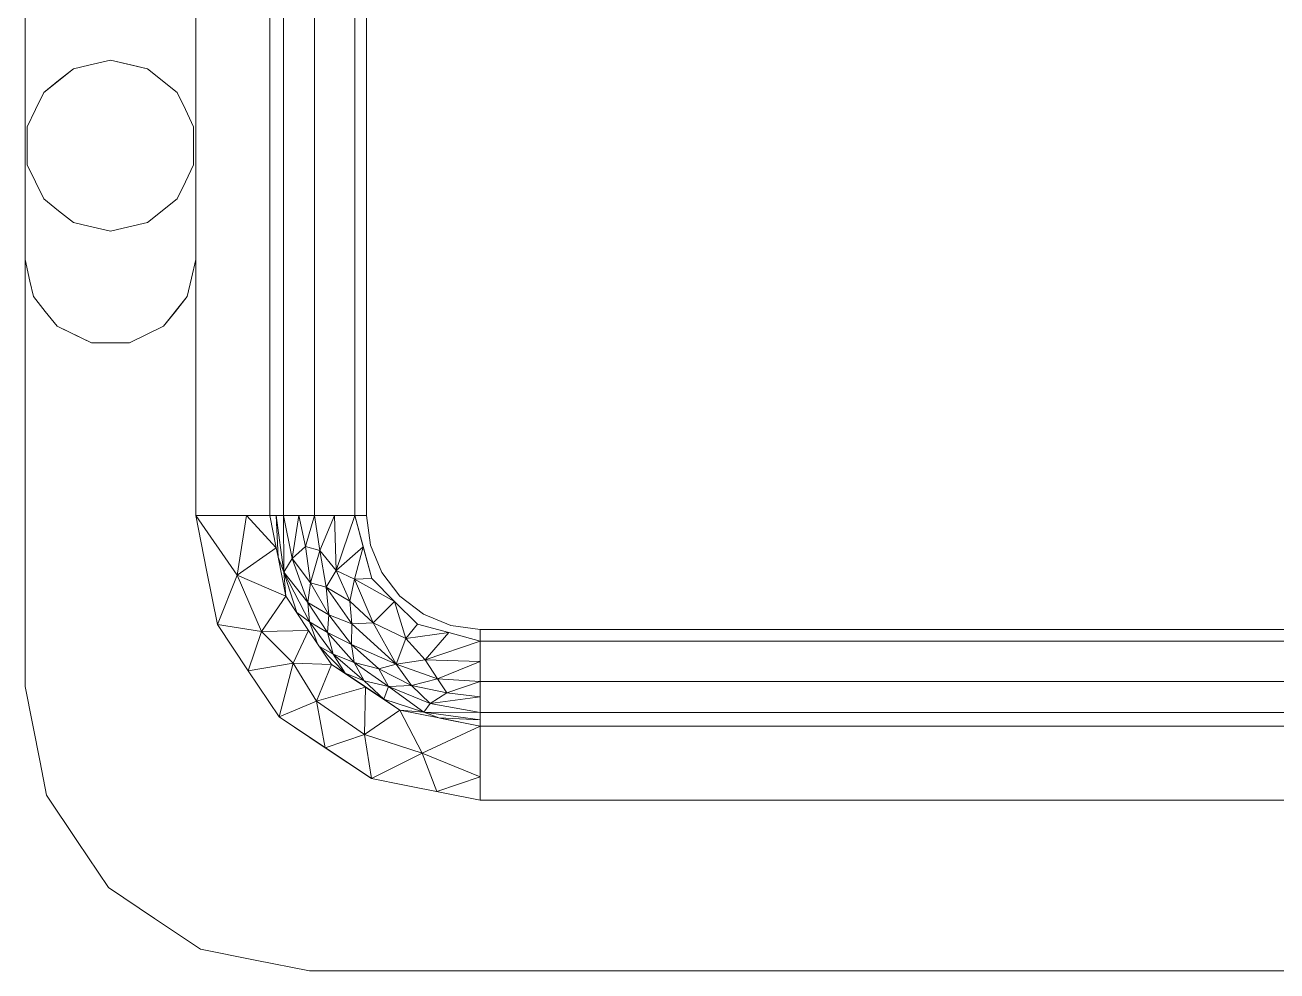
# Model space of a CAD drawing. Header units: inches. Extents: x -827 to 154, y -802 to 207.
# Drawn here: x -814.08 to -803.08, y -55.42 to -47.11 of the extents above; entities that cross this region are included whole.
import ezdxf

# ---------------------------------------------------------------- set-up
doc = ezdxf.new("R2010")
doc.units = ezdxf.units.IN
doc.header["$MEASUREMENT"] = 0
doc.layers.add('D0960_-_Workstation__Dental_Lab__Plaster_skp', color=8, linetype='Continuous', lineweight=9)
doc.layers.add('Q-SPCQ', color=7, linetype='Continuous', lineweight=9)

# ---------------------------------------------------------------- blocks, each defined once
blk = doc.blocks.new('D0960_-_Workstation__Dental_Lab__Plaster_skp_2-V2-Level 1')
at = {"layer": 'Q-SPCQ'}
for p, q in [((28.333, 20.117), (29, 20.25)), ((29, 20.25), (28.333, 20.117)), ((29, 20.25), (32.75, 20.25)), ((29, 20.25), (32.75, 20.25)), ((32.56, 20.207), (32.75, 20.25)), ((32.75, 20.25), (32.56, 20.207)), ((32.75, 20.25), (39.25, 20.25)), ((32.75, 20.25), (39.25, 20.25)), ((32.294, 20.072), (32.425, 20.176)), ((32.425, 20.176), (32.294, 20.072)), ((32.425, 20.176), (32.56, 20.207)), ((32.425, 20.176), (32.56, 20.207)), ((33.282, 20.086), (33.433, 20.159)), ((33.282, 20.086), (33.433, 20.159)), ((33.433, 20.159), (33.583, 20.231)), ((33.583, 20.231), (33.433, 20.159)), ((33.583, 20.231), (33.75, 20.231)), ((33.583, 20.231), (33.917, 20.231)), ((33.75, 20.231), (33.917, 20.231)), ((33.917, 20.231), (34.067, 20.159)), ((33.917, 20.231), (34.067, 20.159)), ((34.067, 20.159), (34.218, 20.086)), ((34.218, 20.086), (34.067, 20.159)), ((27.638, 19.789), (28.043, 20.06)), ((28.043, 20.06), (27.638, 19.789)), ((28.043, 20.06), (28.333, 20.117)), ((28.043, 20.06), (28.333, 20.117)), ((32.164, 19.968), (32.294, 20.072)), ((32.164, 19.968), (32.294, 20.072)), ((33.178, 19.956), (33.282, 20.086)), ((33.178, 19.956), (33.282, 20.086)), ((34.218, 20.086), (34.322, 19.956)), ((34.426, 19.825), (34.218, 20.086)), ((32.164, 19.968), (32.019, 19.667)), ((32.091, 19.817), (32.164, 19.968)), ((33.074, 19.825), (33.178, 19.956)), ((33.178, 19.956), (33.074, 19.825)), ((34.322, 19.956), (34.426, 19.825)), ((32.019, 19.667), (32.091, 19.817)), ((33.043, 19.69), (33.074, 19.825)), ((33.043, 19.69), (33.074, 19.825)), ((34.426, 19.825), (34.457, 19.69)), ((34.457, 19.69), (34.426, 19.825)), ((27.232, 19.518), (27.638, 19.789)), ((27.232, 19.518), (27.638, 19.789)), ((32.019, 19.5), (32.019, 19.667)), ((32.019, 19.5), (32.019, 19.667)), ((33.043, 19.69), (33, 19.5)), ((33.043, 19.69), (33, 19.5)), ((34.457, 19.69), (34.5, 19.5)), ((34.5, 19.5), (34.457, 19.69)), ((26.961, 19.112), (27.232, 19.518)), ((26.961, 19.112), (27.232, 19.518)), ((32.019, 19.5), (32.019, 19.333)), ((32.019, 19.5), (32.019, 19.333)), ((33.037, 19.337), (33, 19.5)), ((33.037, 19.337), (33, 19.5)), ((34.426, 19.175), (34.5, 19.5)), ((34.457, 19.31), (34.5, 19.5)), ((32.091, 19.183), (32.019, 19.333)), ((32.091, 19.183), (32.019, 19.333)), ((33.037, 19.337), (33.074, 19.175)), ((33.037, 19.337), (33.074, 19.175)), ((34.426, 19.175), (34.457, 19.31)), ((32.091, 19.183), (32.164, 19.032)), ((32.091, 19.183), (32.164, 19.032)), ((33.074, 19.175), (33.178, 19.044)), ((33.074, 19.175), (33.282, 18.914)), ((34.218, 18.914), (34.426, 19.175)), ((34.322, 19.044), (34.426, 19.175)), ((26.69, 18.707), (26.961, 19.112)), ((26.961, 19.112), (26.69, 18.707)), ((32.164, 19.032), (32.294, 18.928)), ((32.425, 18.824), (32.164, 19.032)), ((33.178, 19.044), (33.282, 18.914)), ((34.218, 18.914), (34.322, 19.044)), ((32.294, 18.928), (32.425, 18.824)), ((32.425, 18.824), (32.587, 18.787)), ((32.425, 18.824), (32.587, 18.787)), ((33.282, 18.914), (33.433, 18.841)), ((33.282, 18.914), (33.433, 18.841)), ((33.433, 18.841), (33.583, 18.769)), ((33.583, 18.769), (33.433, 18.841)), ((33.917, 18.769), (34.067, 18.841)), ((33.917, 18.769), (34.067, 18.841)), ((34.067, 18.841), (34.218, 18.914)), ((34.218, 18.914), (34.067, 18.841)), ((26.595, 18.228), (26.69, 18.707)), ((26.595, 18.228), (26.69, 18.707)), ((30.5, 18.75), (29.978, 18.387)), ((30.5, 18.75), (29.978, 18.387)), ((30.022, 18.655), (30.5, 18.75)), ((30.5, 18.75), (30.022, 18.655)), ((30.5, 18.75), (30.5, 18.305)), ((30.5, 18.75), (32.75, 18.75)), ((30.5, 18.75), (32.75, 18.75)), ((30.5, 18.305), (30.5, 18.75)), ((32.587, 18.787), (32.75, 18.75)), ((32.75, 18.75), (32.587, 18.787)), ((32.75, 18.75), (35.63, 18.75)), ((35.63, 18.75), (32.75, 18.75)), ((33.583, 18.769), (33.75, 18.769)), ((33.917, 18.769), (33.583, 18.769)), ((33.75, 18.769), (33.917, 18.769)), ((29.543, 18.56), (30.022, 18.655)), ((29.543, 18.56), (30.022, 18.655)), ((29.138, 18.289), (29.543, 18.56)), ((29.543, 18.56), (29.138, 18.289)), ((29.543, 18.56), (29.483, 18.172)), ((29.483, 18.172), (29.543, 18.56)), ((29.543, 18.56), (29.978, 18.387)), ((29.543, 18.56), (29.978, 18.387)), ((29.978, 18.387), (29.483, 18.172)), ((29.483, 18.172), (29.978, 18.387)), ((29.978, 18.387), (29.792, 17.958)), ((29.978, 18.387), (29.792, 17.958)), ((29.978, 18.387), (30.218, 18.043)), ((29.978, 18.387), (30.5, 18.305)), ((29.978, 18.387), (30.5, 18.305)), ((29.978, 18.387), (30.218, 18.043)), ((28.732, 18.018), (29.138, 18.289)), ((28.732, 18.018), (29.138, 18.289)), ((29.138, 18.289), (29.483, 18.172)), ((29.205, 17.895), (29.138, 18.289)), ((29.138, 18.289), (29.205, 17.895)), ((29.138, 18.289), (29.483, 18.172)), ((30.218, 18.043), (30.5, 18.305)), ((30.5, 18.305), (30.218, 18.043)), ((30.5, 18.305), (30.5, 18.099)), ((30.5, 18.099), (30.5, 18.305)), ((26.5, 17.75), (26.595, 18.228)), ((26.595, 18.228), (26.5, 17.75)), ((29.483, 18.172), (29.205, 17.895)), ((29.205, 17.895), (29.483, 18.172)), ((29.483, 18.172), (29.792, 17.958)), ((29.483, 18.172), (29.492, 17.758)), ((29.483, 18.172), (29.492, 17.758)), ((29.483, 18.172), (29.792, 17.958)), ((30.004, 17.976), (30.5, 18.043)), ((30.004, 17.976), (30.5, 18.043)), ((30.135, 18.026), (30.5, 18.043)), ((30.135, 18.026), (30.218, 18.043)), ((30.135, 18.026), (30.5, 18.043)), ((30.135, 18.026), (30.218, 18.043)), ((30.5, 18.099), (30.218, 18.043)), ((30.218, 18.043), (30.5, 18.099)), ((30.5, 18.043), (30.5, 18.099)), ((30.5, 18.099), (35.634, 18.099)), ((30.5, 18.099), (30.5, 18.043)), ((30.5, 18.099), (35.634, 18.099)), ((30.5, 18.039), (30.5, 18.043)), ((30.5, 18.039), (30.5, 18.043)), ((28.19, 17.207), (28.732, 18.018)), ((28.461, 17.612), (28.732, 18.018)), ((28.732, 18.018), (28.87, 17.69)), ((28.732, 18.018), (29.205, 17.895)), ((28.732, 18.018), (29.205, 17.895)), ((28.732, 18.018), (28.87, 17.69)), ((29.492, 17.758), (29.792, 17.958)), ((29.492, 17.758), (29.792, 17.958)), ((29.568, 17.752), (30.004, 17.976)), ((30.004, 17.976), (29.568, 17.752)), ((29.65, 17.863), (30.004, 17.976)), ((29.65, 17.863), (30.004, 17.976)), ((30.004, 17.976), (29.737, 17.765)), ((30.004, 17.976), (29.737, 17.765)), ((29.792, 17.958), (30.135, 18.026)), ((30.135, 18.026), (29.792, 17.958)), ((29.792, 17.958), (30.004, 17.976)), ((29.792, 17.958), (30.004, 17.976)), ((30.135, 18.026), (30.004, 17.976)), ((30.004, 17.976), (30.135, 18.026)), ((30.004, 17.976), (30.5, 17.979)), ((30.004, 17.976), (30.5, 17.979)), ((30.004, 17.976), (30.124, 17.902)), ((30.004, 17.976), (30.124, 17.902)), ((30.5, 17.979), (30.124, 17.902)), ((30.124, 17.902), (30.5, 17.979)), ((30.5, 18.039), (30.5, 17.979)), ((30.5, 17.979), (30.5, 18.039)), ((30.5, 17.979), (35.634, 17.979)), ((30.5, 17.979), (30.5, 17.843)), ((30.5, 17.979), (35.634, 17.979)), ((30.5, 17.843), (30.5, 17.979)), ((28.87, 17.69), (29.205, 17.895)), ((28.87, 17.69), (29.205, 17.895)), ((29.205, 17.895), (29.193, 17.557)), ((29.193, 17.557), (29.205, 17.895)), ((29.205, 17.895), (29.492, 17.758)), ((29.205, 17.895), (29.492, 17.758)), ((29.568, 17.752), (29.65, 17.863)), ((29.65, 17.863), (29.568, 17.752)), ((29.737, 17.765), (30.124, 17.902)), ((29.737, 17.765), (30.124, 17.902)), ((30.124, 17.902), (29.91, 17.741)), ((29.91, 17.741), (30.124, 17.902)), ((30.23, 17.787), (30.124, 17.902)), ((30.124, 17.902), (30.5, 17.843)), ((30.124, 17.902), (30.23, 17.787)), ((30.124, 17.902), (30.5, 17.843)), ((30.5, 17.843), (30.23, 17.787)), ((30.23, 17.787), (30.5, 17.843)), ((30.5, 17.843), (30.5, 17.708)), ((30.5, 17.843), (30.5, 17.708)), ((26.5, 17.75), (26.5, 3.75)), ((26.5, 17.75), (26.5, 3.75)), ((29.193, 17.557), (29.492, 17.758)), ((29.193, 17.557), (29.492, 17.758)), ((29.282, 17.542), (29.568, 17.752)), ((29.282, 17.542), (29.568, 17.752)), ((29.375, 17.68), (29.568, 17.752)), ((29.375, 17.68), (29.568, 17.752)), ((29.474, 17.593), (29.737, 17.765)), ((29.737, 17.765), (29.474, 17.593)), ((29.474, 17.593), (29.568, 17.752)), ((29.568, 17.752), (29.474, 17.593)), ((29.568, 17.752), (29.737, 17.765)), ((29.568, 17.752), (29.737, 17.765)), ((29.737, 17.765), (29.63, 17.58)), ((29.737, 17.765), (29.63, 17.58)), ((29.91, 17.741), (29.63, 17.58)), ((29.91, 17.741), (29.63, 17.58)), ((29.91, 17.741), (29.737, 17.765)), ((29.737, 17.765), (29.91, 17.741)), ((29.91, 17.741), (29.873, 17.603)), ((29.91, 17.741), (29.873, 17.603)), ((30.23, 17.787), (29.91, 17.741)), ((30.23, 17.787), (29.91, 17.741)), ((30.193, 17.66), (29.91, 17.741)), ((29.91, 17.741), (30.193, 17.66)), ((30.23, 17.787), (30.193, 17.66)), ((30.23, 17.787), (30.193, 17.66)), ((30.23, 17.787), (30.5, 17.708)), ((30.5, 17.708), (30.23, 17.787)), ((28.19, 17.207), (28.461, 17.612)), ((28.87, 17.69), (28.461, 17.612)), ((28.461, 17.612), (28.87, 17.69)), ((28.461, 17.612), (28.578, 17.267)), ((28.461, 17.612), (28.578, 17.267)), ((28.87, 17.69), (28.578, 17.267)), ((28.87, 17.69), (28.578, 17.267)), ((28.87, 17.69), (28.992, 17.258)), ((28.87, 17.69), (29.193, 17.557)), ((28.87, 17.69), (28.992, 17.258)), ((28.87, 17.69), (29.193, 17.557)), ((29.117, 17.438), (29.338, 17.655)), ((29.338, 17.655), (29.117, 17.438)), ((29.351, 17.663), (29.282, 17.542)), ((29.351, 17.663), (29.282, 17.542)), ((29.873, 17.603), (29.549, 17.378)), ((29.873, 17.603), (29.549, 17.378)), ((29.63, 17.58), (29.873, 17.603)), ((29.873, 17.603), (29.63, 17.58)), ((29.873, 17.603), (29.748, 17.395)), ((29.873, 17.603), (29.748, 17.395)), ((30.193, 17.66), (29.873, 17.603)), ((30.193, 17.66), (29.873, 17.603)), ((29.873, 17.603), (30.017, 17.516)), ((30.017, 17.516), (29.873, 17.603)), ((30.193, 17.66), (30.017, 17.516)), ((30.193, 17.66), (30.017, 17.516)), ((30.5, 17.708), (30.193, 17.66)), ((30.5, 17.708), (30.193, 17.66)), ((30.193, 17.66), (30.5, 17.53)), ((30.5, 17.53), (30.193, 17.66)), ((30.5, 17.708), (30.5, 17.53)), ((30.5, 17.708), (35.634, 17.708)), ((30.5, 17.53), (30.5, 17.708)), ((35.634, 17.708), (30.5, 17.708)), ((29.193, 17.557), (28.992, 17.258)), ((28.992, 17.258), (29.193, 17.557)), ((29.282, 17.542), (29.05, 17.27)), ((29.282, 17.542), (29.05, 17.27)), ((29.193, 17.557), (29.117, 17.438)), ((29.193, 17.557), (29.117, 17.438)), ((29.282, 17.542), (29.117, 17.438)), ((29.117, 17.438), (29.282, 17.542)), ((29.474, 17.593), (29.209, 17.359)), ((29.209, 17.359), (29.474, 17.593)), ((29.282, 17.542), (29.209, 17.359)), ((29.282, 17.542), (29.209, 17.359)), ((29.282, 17.542), (29.474, 17.593)), ((29.282, 17.542), (29.474, 17.593)), ((29.474, 17.593), (29.367, 17.383)), ((29.474, 17.593), (29.367, 17.383)), ((29.63, 17.58), (29.367, 17.383)), ((29.63, 17.58), (29.367, 17.383)), ((29.63, 17.58), (29.474, 17.593)), ((29.474, 17.593), (29.63, 17.58)), ((29.63, 17.58), (29.549, 17.378)), ((29.63, 17.58), (29.549, 17.378)), ((30.017, 17.516), (29.748, 17.395)), ((30.017, 17.516), (29.748, 17.395)), ((30.017, 17.516), (29.942, 17.356)), ((30.017, 17.516), (29.942, 17.356)), ((30.5, 17.53), (30.017, 17.516)), ((30.5, 17.53), (30.017, 17.516)), ((30.5, 17.352), (30.017, 17.516)), ((30.017, 17.516), (30.225, 17.278)), ((30.5, 17.352), (30.017, 17.516)), ((30.225, 17.278), (30.017, 17.516)), ((30.5, 17.53), (30.5, 17.489)), ((30.5, 17.489), (30.5, 17.53)), ((29.117, 17.438), (28.889, 17.098)), ((29.117, 17.438), (28.889, 17.098)), ((29.117, 17.438), (28.992, 17.258)), ((28.992, 17.258), (29.117, 17.438)), ((29.117, 17.438), (29.05, 17.27)), ((29.117, 17.438), (29.05, 17.27)), ((29.367, 17.383), (29.154, 17.142)), ((29.367, 17.383), (29.154, 17.142)), ((29.367, 17.383), (29.195, 16.988)), ((29.367, 17.383), (29.195, 16.988)), ((29.367, 17.383), (29.209, 17.359)), ((29.209, 17.359), (29.367, 17.383)), ((29.367, 17.383), (29.549, 17.378)), ((29.549, 17.378), (29.367, 17.383)), ((29.549, 17.378), (29.748, 17.395)), ((29.748, 17.395), (29.549, 17.378)), ((29.748, 17.395), (29.558, 17.192)), ((29.748, 17.395), (29.558, 17.192)), ((29.748, 17.395), (29.942, 17.356)), ((29.942, 17.356), (29.748, 17.395)), ((30.5, 17.352), (30.5, 17.489)), ((30.5, 17.489), (30.5, 17.352)), ((28.889, 17.098), (29.05, 17.27)), ((29.05, 17.27), (28.889, 17.098)), ((29.209, 17.359), (28.998, 17.056)), ((29.209, 17.359), (28.998, 17.056)), ((29.05, 17.27), (28.998, 17.056)), ((29.05, 17.27), (28.998, 17.056)), ((29.209, 17.359), (29.05, 17.27)), ((29.05, 17.27), (29.209, 17.359)), ((29.209, 17.359), (29.154, 17.142)), ((29.209, 17.359), (29.154, 17.142)), ((29.549, 17.378), (29.195, 16.988)), ((29.549, 17.378), (29.195, 16.988)), ((29.558, 17.192), (29.549, 17.378)), ((29.549, 17.378), (29.558, 17.192)), ((29.942, 17.356), (29.558, 17.192)), ((29.942, 17.356), (29.558, 17.192)), ((29.942, 17.356), (29.747, 17.003)), ((29.942, 17.356), (29.747, 17.003)), ((30.225, 17.278), (29.942, 17.356)), ((30.225, 17.278), (29.942, 17.356)), ((29.942, 17.356), (29.949, 17.204)), ((29.949, 17.204), (29.942, 17.356)), ((29.949, 17.204), (30.5, 17.352)), ((30.225, 17.278), (29.949, 17.204)), ((30.5, 17.352), (30.225, 17.278)), ((30.5, 17.352), (30.5, 17.25)), ((30.5, 17.352), (30.5, 17.25)), ((30.5, 17.352), (35.634, 17.352)), ((35.634, 17.352), (30.5, 17.352)), ((28.133, 16.917), (28.19, 17.207)), ((28.133, 16.917), (28.19, 17.207)), ((28.19, 17.207), (28.578, 17.267)), ((28.578, 17.267), (28.19, 17.207)), ((28.19, 17.207), (28.413, 16.76)), ((28.19, 17.207), (28.413, 16.76)), ((28.578, 17.267), (28.413, 16.76)), ((28.578, 17.267), (28.413, 16.76)), ((28.578, 17.267), (28.792, 16.958)), ((28.578, 17.267), (28.992, 17.258)), ((28.578, 17.267), (28.992, 17.258)), ((28.578, 17.267), (28.792, 16.958)), ((28.992, 17.258), (28.792, 16.958)), ((28.792, 16.958), (28.992, 17.258)), ((28.992, 17.258), (28.889, 17.098)), ((28.992, 17.258), (28.889, 17.098)), ((29.558, 17.192), (29.195, 16.988)), ((29.558, 17.192), (29.195, 16.988)), ((29.558, 17.192), (29.422, 16.905)), ((29.558, 17.192), (29.422, 16.905)), ((29.747, 17.003), (29.558, 17.192)), ((29.558, 17.192), (29.747, 17.003)), ((29.747, 17.003), (29.949, 17.204)), ((29.949, 17.204), (29.747, 17.003)), ((30, 17.116), (30.241, 17.216)), ((30.241, 17.216), (30, 17.116)), ((30.241, 17.216), (30.5, 17.25)), ((30.241, 17.216), (30.5, 17.25)), ((30.5, 17.25), (35.634, 17.25)), ((30.5, 17.25), (35.634, 17.25)), ((28.889, 17.098), (28.774, 16.746)), ((28.889, 17.098), (28.774, 16.746)), ((28.998, 17.056), (28.774, 16.746)), ((28.774, 16.746), (28.998, 17.056)), ((28.792, 16.958), (28.889, 17.098)), ((28.889, 17.098), (28.792, 16.958)), ((28.998, 17.056), (28.851, 16.689)), ((28.998, 17.056), (28.851, 16.689)), ((28.889, 17.098), (28.998, 17.056)), ((28.889, 17.098), (28.998, 17.056)), ((29.154, 17.142), (28.998, 17.056)), ((28.998, 17.056), (29.154, 17.142)), ((28.998, 17.056), (29.007, 16.853)), ((28.998, 17.056), (29.007, 16.853)), ((29.154, 17.142), (29.007, 16.853)), ((29.154, 17.142), (29.007, 16.853)), ((29.195, 16.988), (29.154, 17.142)), ((29.154, 17.142), (29.195, 16.988)), ((29.793, 16.957), (30, 17.116)), ((29.793, 16.957), (30, 17.116)), ((28.413, 16.76), (28.792, 16.958)), ((28.413, 16.76), (28.792, 16.958)), ((28.724, 16.615), (28.792, 16.958)), ((28.792, 16.958), (28.724, 16.615)), ((28.792, 16.958), (28.774, 16.746)), ((28.792, 16.958), (28.774, 16.746)), ((29.195, 16.988), (29.007, 16.853)), ((29.195, 16.988), (29.007, 16.853)), ((29.195, 16.988), (29.066, 16.626)), ((29.195, 16.988), (29.066, 16.626)), ((29.234, 16.733), (29.195, 16.988)), ((29.422, 16.905), (29.195, 16.988)), ((29.195, 16.988), (29.234, 16.733)), ((29.195, 16.988), (29.422, 16.905)), ((29.747, 17.003), (29.422, 16.905)), ((29.747, 17.003), (29.422, 16.905)), ((29.546, 16.801), (29.747, 17.003)), ((29.747, 17.003), (29.546, 16.801)), ((29.634, 16.75), (29.793, 16.957)), ((29.793, 16.957), (29.634, 16.75)), ((28, 16.25), (28.133, 16.917)), ((28, 16.25), (28.133, 16.917)), ((28.851, 16.689), (29.007, 16.853)), ((29.007, 16.853), (28.851, 16.689)), ((29.007, 16.853), (28.943, 16.545)), ((29.007, 16.853), (28.943, 16.545)), ((29.007, 16.853), (29.066, 16.626)), ((29.066, 16.626), (29.007, 16.853)), ((29.422, 16.905), (29.234, 16.733)), ((29.422, 16.905), (29.234, 16.733)), ((29.546, 16.801), (29.422, 16.905)), ((29.422, 16.905), (29.472, 16.525)), ((29.422, 16.905), (29.546, 16.801)), ((29.472, 16.525), (29.422, 16.905)), ((28.076, 16.632), (28.413, 16.76)), ((28.413, 16.76), (28.076, 16.632)), ((28.413, 16.76), (28.206, 16.25)), ((28.413, 16.76), (28.206, 16.25)), ((28.413, 16.76), (28.651, 16.25)), ((28.413, 16.76), (28.651, 16.25)), ((28.774, 16.746), (28.707, 16.25)), ((28.774, 16.746), (28.707, 16.25)), ((28.724, 16.615), (28.774, 16.746)), ((28.774, 16.746), (28.724, 16.615)), ((28.774, 16.746), (28.771, 16.25)), ((28.774, 16.746), (28.771, 16.25)), ((28.774, 16.746), (28.851, 16.689)), ((28.774, 16.746), (28.851, 16.689)), ((29.234, 16.733), (29.066, 16.626)), ((29.234, 16.733), (29.066, 16.626)), ((29.234, 16.733), (29.22, 16.25)), ((29.234, 16.733), (29.22, 16.25)), ((29.472, 16.525), (29.234, 16.733)), ((29.234, 16.733), (29.398, 16.25)), ((29.398, 16.25), (29.234, 16.733)), ((29.472, 16.525), (29.234, 16.733)), ((29.472, 16.525), (29.546, 16.801)), ((29.546, 16.801), (29.472, 16.525)), ((29.534, 16.509), (29.634, 16.75)), ((29.634, 16.75), (29.534, 16.509)), ((28.076, 16.632), (28.206, 16.25)), ((28.076, 16.632), (28.206, 16.25)), ((28.724, 16.615), (28.651, 16.25)), ((28.724, 16.615), (28.707, 16.25)), ((28.724, 16.615), (28.707, 16.25)), ((28.851, 16.689), (28.771, 16.25)), ((28.771, 16.25), (28.851, 16.689)), ((28.851, 16.689), (28.907, 16.25)), ((28.851, 16.689), (28.943, 16.545)), ((28.907, 16.25), (28.851, 16.689)), ((28.851, 16.689), (28.943, 16.545)), ((29.066, 16.626), (28.943, 16.545)), ((29.066, 16.626), (28.943, 16.545)), ((29.066, 16.626), (29.042, 16.25)), ((29.066, 16.626), (29.042, 16.25)), ((29.22, 16.25), (29.066, 16.626)), ((29.066, 16.626), (29.22, 16.25)), ((28.651, 16.25), (28.721, 16.604)), ((28.721, 16.604), (28.651, 16.25)), ((28.907, 16.25), (28.943, 16.545)), ((28.943, 16.545), (28.907, 16.25)), ((28.943, 16.545), (29.042, 16.25)), ((29.042, 16.25), (28.943, 16.545)), ((29.472, 16.525), (29.398, 16.25)), ((29.472, 16.525), (29.398, 16.25)), ((29.5, 16.25), (29.534, 16.509)), ((29.534, 16.509), (29.5, 16.25)), ((28, 16.25), (28.206, 16.25)), ((28, 16.25), (28.206, 16.25)), ((28, 5.25), (28, 16.25)), ((28, 5.25), (28, 16.25)), ((28.651, 16.25), (28.206, 16.25)), ((28.206, 16.25), (28.651, 16.25)), ((28.651, 5.25), (28.651, 16.25)), ((28.651, 16.25), (28.697, 16.25)), ((28.697, 16.25), (28.651, 16.25)), ((28.771, 16.25), (28.651, 16.25)), ((28.651, 16.25), (28.707, 16.25)), ((28.651, 16.25), (28.651, 5.25)), ((28.707, 16.25), (28.697, 16.25)), ((28.697, 16.25), (28.707, 16.25)), ((28.771, 16.25), (28.707, 16.25)), ((28.707, 16.25), (28.771, 16.25)), ((28.771, 16.25), (28.771, 5.25)), ((28.771, 16.25), (28.771, 5.25)), ((28.771, 16.25), (29.042, 16.25)), ((28.907, 16.25), (28.771, 16.25)), ((29.042, 16.25), (28.907, 16.25)), ((29.042, 16.25), (29.042, 5.25)), ((29.042, 16.25), (29.22, 16.25)), ((29.042, 16.25), (29.042, 5.25)), ((29.22, 16.25), (29.042, 16.25)), ((29.22, 16.25), (29.398, 16.25)), ((29.398, 16.25), (29.22, 16.25)), ((29.398, 16.25), (29.398, 5.25)), ((29.398, 16.25), (29.5, 16.25)), ((29.398, 16.25), (29.398, 5.25)), ((29.5, 16.25), (29.398, 16.25)), ((29.5, 16.25), (29.5, 5.25)), ((29.5, 16.25), (29.5, 5.25))]:
    blk.add_line(p, q, dxfattribs=at)
blk = doc.blocks.new('D0960_-_Workstation__Dental_Lab__Plaster_skp_1-V3-Level 1')
blk.add_blockref('D0960_-_Workstation__Dental_Lab__Plaster_skp_2-V2-Level 1', (0.5, 1.75))
blk = doc.blocks.new('D0960_-_Workstation__Dental_Lab__Plaster_skp-V4-Level 1')
blk.add_blockref('D0960_-_Workstation__Dental_Lab__Plaster_skp_1-V3-Level 1', (0, 0))

msp = doc.modelspace()

# ---------------------------------------------------------------- block references
at = {"layer": 'D0960_-_Workstation__Dental_Lab__Plaster_skp', "color": 7, "rotation": 89.99999999999997}
msp.add_blockref('D0960_-_Workstation__Dental_Lab__Plaster_skp-V4-Level 1', (-792.082254, -82.424376), dxfattribs=at)

doc.saveas('drawing.dxf')
